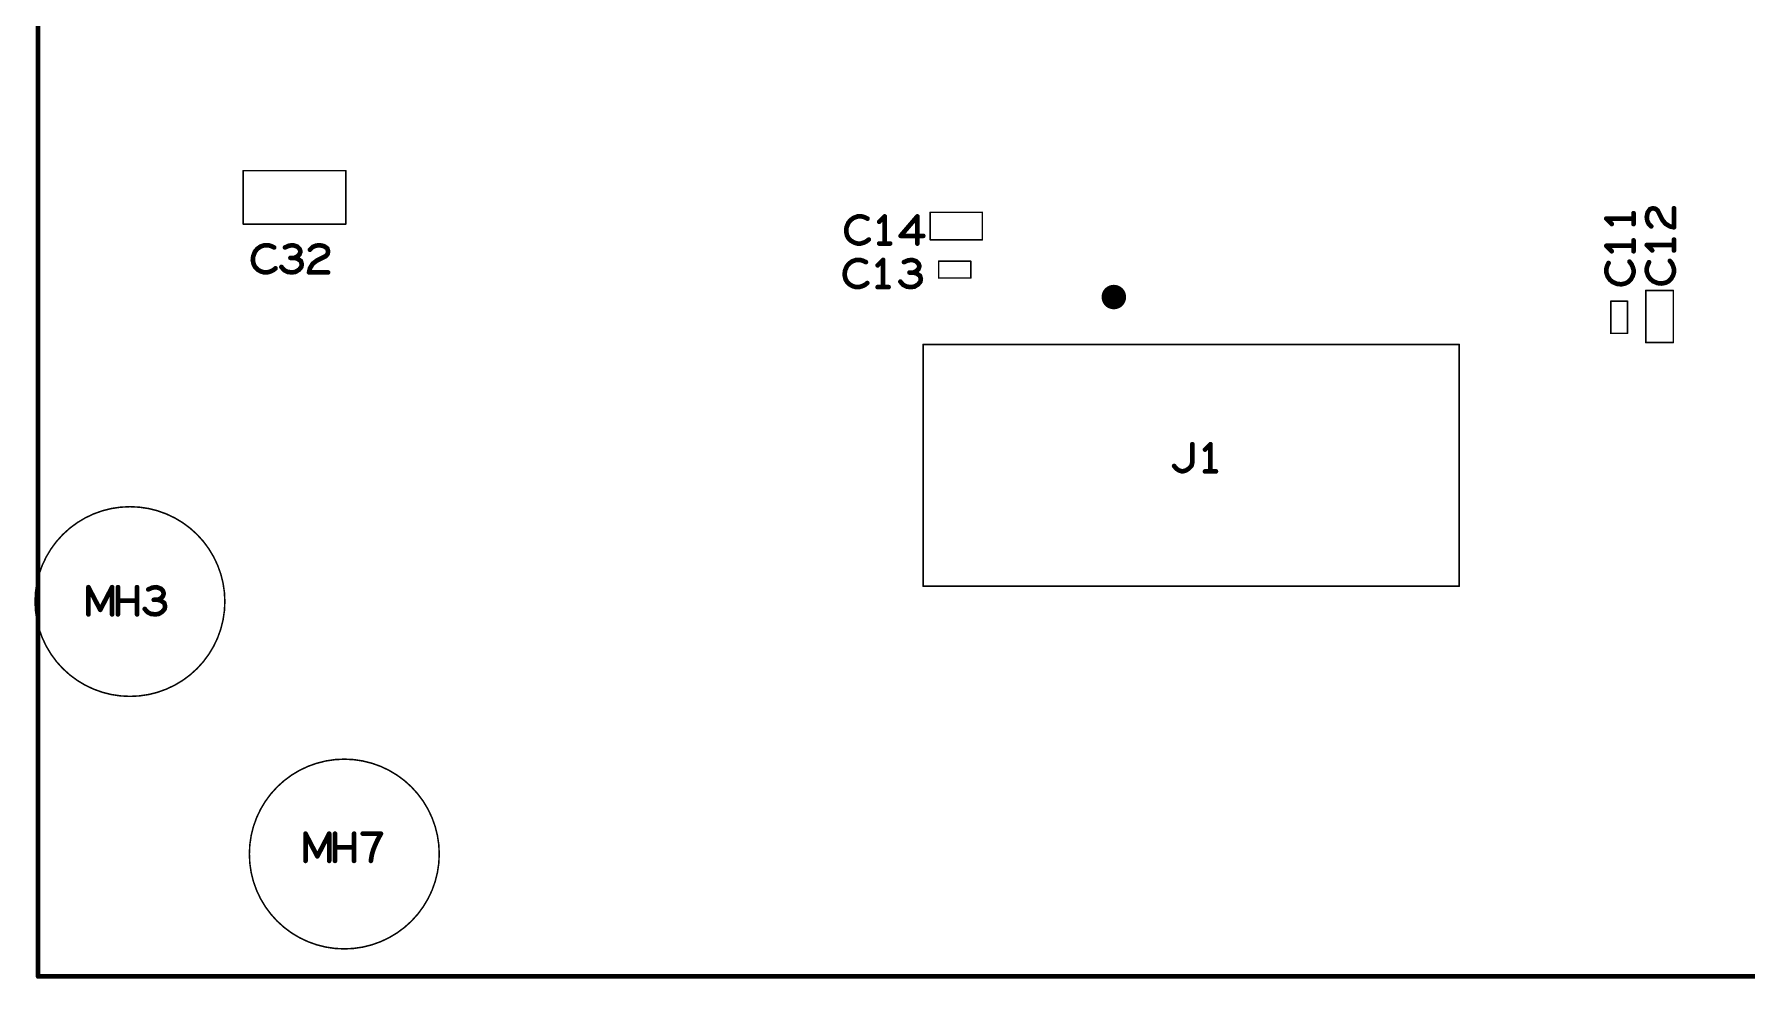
# Model space of a CAD drawing. Extents: x -1.14 to 4.53, y -2.04 to 6.
# Drawn here: x -0.005 to 2.197, y -0.367 to 0.848 of the extents above; entities that cross this region are included whole.
import ezdxf

# ---------------------------------------------------------------- set-up
doc = ezdxf.new("R2010")
doc.units = 0
doc.layers.get('0').update_dxf_attribs({"linetype": 'CONTINUOUS'})
doc.layers.add('ASPR', color=6, linetype='CONTINUOUS')
doc.layers.add('ASSE', color=1, linetype='CONTINUOUS')

# ---------------------------------------------------------------- blocks, each defined once
blk = doc.blocks.new('ROUND_1')
at = {"const_width": 0.003}
blk.add_lwpolyline([(-0.0015, 0, 1), (0.0015, 0, 1)], format="xyb", close=True, dxfattribs=at)
blk = doc.blocks.new('ROUND_64')
at = {"const_width": 0.000984}
blk.add_lwpolyline([(-0.0005, 0, 1), (0.0005, 0, 1)], format="xyb", close=True, dxfattribs=at)

msp = doc.modelspace()

# ---------------------------------------------------------------- linework, layer by layer
at = {"layer": 'ASPR', "const_width": 0.006}
for points in [[(0, 5.9941), (0, -0.3642)], [(0.0647, 0.1016), (0.0647, 0.1366)], [(0.0647, 0.1366), (0.0799, 0.1074)], [(0.0799, 0.1074), (0.0951, 0.1366)], [(0.0951, 0.1366), (0.0951, 0.1016)], [(0.1027, 0.1016), (0.1027, 0.1366)], [(0.1272, 0.1366), (0.1272, 0.1016)], [(0.147, 0.136), (0.1417, 0.1337)], [(0.1522, 0.1366), (0.147, 0.136)], [(0.1575, 0.1348), (0.1522, 0.1366)], [(0.1604, 0.1319), (0.1575, 0.1348)], [(0.1616, 0.1284), (0.1604, 0.1319)], [(0.1272, 0.1191), (0.1027, 0.1191)], [(0.1371, 0.1086), (0.1406, 0.1045)], [(0.154, 0.1203), (0.1487, 0.1203)], [(0.154, 0.1203), (0.1575, 0.122)], [(0.1581, 0.1191), (0.154, 0.1203)], [(0.1575, 0.122), (0.1604, 0.1249)], [(0.1622, 0.1162), (0.1581, 0.1191)], [(0.1598, 0.1051), (0.1627, 0.1086)], [(0.1604, 0.1249), (0.1616, 0.1284)], [(0.1633, 0.1121), (0.1622, 0.1162)], [(0.1627, 0.1086), (0.1633, 0.1121)], [(0.1406, 0.1045), (0.1452, 0.1022)], [(0.1452, 0.1022), (0.1505, 0.1016)], [(0.1505, 0.1016), (0.1552, 0.1022)], [(0.1552, 0.1022), (0.1598, 0.1051)], [(0.3438, -0.2155), (0.3438, -0.1805)], [(0.3438, -0.1805), (0.359, -0.2097)], [(0.359, -0.2097), (0.3742, -0.1805)], [(0.3742, -0.1805), (0.3742, -0.2155)], [(0.3817, -0.2155), (0.3817, -0.1805)], [(0.4062, -0.198), (0.3817, -0.198)], [(0.4062, -0.1805), (0.4062, -0.2155)], [(0.4407, -0.1805), (0.4173, -0.1805)], [(0.4308, -0.2015), (0.4331, -0.1957)], [(0.4331, -0.1957), (0.436, -0.1893)], [(0.436, -0.1893), (0.4407, -0.1805)], [(0.4278, -0.2155), (0.429, -0.2079)], [(0.429, -0.2079), (0.4308, -0.2015)], [(0, -0.3642), (4.5276, -0.3642)]]:
    msp.add_lwpolyline(points, dxfattribs=at)
at = {"layer": 'ASPR', "const_width": 0.00197}
for points in [[(-0.0039, 0.1181, 1), (0.2401, 0.1181, 1)], [(0.2716, -0.2067, 1), (0.5157, -0.2067, 1)]]:
    msp.add_lwpolyline(points, format="xyb", close=True, dxfattribs=at)
at = {"layer": 'ASSE'}
for points, const_width in [([(0, -0.3642), (0, 5.9941)], 0.006), ([(0.2637, 0.6724), (0.3955, 0.6724)], 0.00197), ([(0.2637, 0.6036), (0.2637, 0.6724)], 0.00197), ([(0.3955, 0.6724), (0.3955, 0.6036)], 0.00197), ([(1.0539, 0.6136), (1.0487, 0.6118)], 0.006), ([(1.0586, 0.6136), (1.0539, 0.6136)], 0.006), ([(1.0627, 0.6124), (1.0586, 0.6136)], 0.006), ([(1.0883, 0.6136), (1.0813, 0.6066)], 0.006), ([(1.0883, 0.5786), (1.0883, 0.6136)], 0.006), ([(1.1303, 0.6136), (1.1088, 0.5885)], 0.006), ([(1.1303, 0.5786), (1.1303, 0.6136)], 0.006), ([(1.1469, 0.5834), (1.1469, 0.6188)], 0.00197), ([(1.1469, 0.6188), (1.2138, 0.6188)], 0.00197), ([(1.2138, 0.6188), (1.2138, 0.5834)], 0.00197), ([(2.051, 0.6037), (2.051, 0.6177)], 0.006), ([(2.068, 0.6129), (2.0692, 0.6187)], 0.006), ([(2.0692, 0.6187), (2.0721, 0.6228)], 0.006), ([(2.0721, 0.6228), (2.0756, 0.624)], 0.006), ([(2.0756, 0.624), (2.0791, 0.6234)], 0.006), ([(2.0791, 0.6234), (2.082, 0.6211)], 0.006), ([(2.082, 0.6211), (2.0878, 0.6094)], 0.006), ([(2.103, 0.5995), (2.103, 0.624)], 0.006), ([(0.3955, 0.6036), (0.2637, 0.6036)], 0.00197), ([(1.0393, 0.5996), (1.0388, 0.5943)], 0.006), ([(1.0388, 0.5943), (1.0399, 0.5891)], 0.006), ([(1.0417, 0.6054), (1.0393, 0.5996)], 0.006), ([(1.0446, 0.6089), (1.0417, 0.6054)], 0.006), ([(1.0487, 0.6118), (1.0446, 0.6089)], 0.006), ([(1.0662, 0.6107), (1.0627, 0.6124)], 0.006), ([(2.051, 0.6107), (2.016, 0.6107)], 0.006), ([(2.016, 0.6107), (2.023, 0.6037)], 0.006), ([(2.0686, 0.6082), (2.068, 0.6129)], 0.006), ([(2.0703, 0.6042), (2.0686, 0.6082)], 0.006), ([(2.0738, 0.6007), (2.0703, 0.6042)], 0.006), ([(2.0878, 0.6094), (2.0919, 0.6042)], 0.006), ([(2.0919, 0.6042), (2.0977, 0.6007)], 0.006), ([(2.0977, 0.6007), (2.103, 0.5995)], 0.006), ([(0.2818, 0.5718), (0.2789, 0.5683)], 0.006), ([(0.2859, 0.5747), (0.2818, 0.5718)], 0.006), ([(0.2912, 0.5765), (0.2859, 0.5747)], 0.006), ([(0.2958, 0.5765), (0.2912, 0.5765)], 0.006), ([(0.2999, 0.5753), (0.2958, 0.5765)], 0.006), ([(0.3034, 0.5736), (0.2999, 0.5753)], 0.006), ([(0.3227, 0.5759), (0.3174, 0.5736)], 0.006), ([(0.3279, 0.5765), (0.3227, 0.5759)], 0.006), ([(0.3332, 0.5747), (0.3279, 0.5765)], 0.006), ([(0.3361, 0.5718), (0.3332, 0.5747)], 0.006), ([(0.3373, 0.5683), (0.3361, 0.5718)], 0.006), ([(0.3495, 0.5707), (0.353, 0.5742)], 0.006), ([(0.353, 0.5742), (0.3571, 0.5759)], 0.006), ([(0.3571, 0.5759), (0.3618, 0.5765)], 0.006), ([(0.3618, 0.5765), (0.3676, 0.5753)], 0.006), ([(0.3676, 0.5753), (0.3717, 0.5724)], 0.006), ([(0.3717, 0.5724), (0.3728, 0.5689)], 0.006), ([(1.0399, 0.5891), (1.0417, 0.5856)], 0.006), ([(1.0417, 0.5856), (1.0452, 0.5821)], 0.006), ([(1.0452, 0.5821), (1.0493, 0.5798)], 0.006), ([(1.0493, 0.5798), (1.0533, 0.5786)], 0.006), ([(1.0533, 0.5786), (1.0574, 0.5786)], 0.006), ([(1.0574, 0.5786), (1.0615, 0.5798)], 0.006), ([(1.0615, 0.5798), (1.065, 0.5815)], 0.006), ([(1.065, 0.5815), (1.0679, 0.5838)], 0.006), ([(1.0813, 0.5786), (1.0953, 0.5786)], 0.006), ([(1.1088, 0.5885), (1.1379, 0.5885)], 0.006), ([(1.2138, 0.5834), (1.1469, 0.5834)], 0.00197), ([(2.051, 0.5757), (2.016, 0.5757)], 0.006), ([(2.016, 0.5757), (2.023, 0.5687)], 0.006), ([(2.051, 0.5687), (2.051, 0.5827)], 0.006), ([(2.103, 0.5767), (2.068, 0.5767)], 0.006), ([(2.068, 0.5767), (2.075, 0.5697)], 0.006), ([(2.103, 0.5697), (2.103, 0.5837)], 0.006), ([(0.2766, 0.5625), (0.276, 0.5572)], 0.006), ([(0.276, 0.5572), (0.2772, 0.552)], 0.006), ([(0.2789, 0.5683), (0.2766, 0.5625)], 0.006), ([(0.2772, 0.552), (0.2789, 0.5485)], 0.006), ([(0.2789, 0.5485), (0.2824, 0.545)], 0.006), ([(0.3128, 0.5485), (0.3163, 0.5444)], 0.006), ([(0.3297, 0.5602), (0.3244, 0.5602)], 0.006), ([(0.3297, 0.5602), (0.3332, 0.5619)], 0.006), ([(0.3338, 0.559), (0.3297, 0.5602)], 0.006), ([(0.3332, 0.5619), (0.3361, 0.5648)], 0.006), ([(0.3378, 0.5561), (0.3338, 0.559)], 0.006), ([(0.3355, 0.545), (0.3384, 0.5485)], 0.006), ([(0.3361, 0.5648), (0.3373, 0.5683)], 0.006), ([(0.339, 0.552), (0.3378, 0.5561)], 0.006), ([(0.3384, 0.5485), (0.339, 0.552)], 0.006), ([(0.353, 0.5526), (0.3495, 0.5467)], 0.006), ([(0.3583, 0.5567), (0.353, 0.5526)], 0.006), ([(0.3699, 0.5625), (0.3583, 0.5567)], 0.006), ([(0.3723, 0.5654), (0.3699, 0.5625)], 0.006), ([(0.3728, 0.5689), (0.3723, 0.5654)], 0.006), ([(1.0397, 0.5494), (1.0373, 0.5436)], 0.006), ([(1.0426, 0.5529), (1.0397, 0.5494)], 0.006), ([(1.0467, 0.5558), (1.0426, 0.5529)], 0.006), ([(1.0519, 0.5576), (1.0467, 0.5558)], 0.006), ([(1.0566, 0.5576), (1.0519, 0.5576)], 0.006), ([(1.0607, 0.5564), (1.0566, 0.5576)], 0.006), ([(1.0642, 0.5547), (1.0607, 0.5564)], 0.006), ([(1.0863, 0.5576), (1.0793, 0.5506)], 0.006), ([(1.0863, 0.5226), (1.0863, 0.5576)], 0.006), ([(1.1184, 0.557), (1.1132, 0.5547)], 0.006), ([(1.1237, 0.5576), (1.1184, 0.557)], 0.006), ([(1.1289, 0.5558), (1.1237, 0.5576)], 0.006), ([(1.1318, 0.5529), (1.1289, 0.5558)], 0.006), ([(1.133, 0.5494), (1.1318, 0.5529)], 0.006), ([(1.1318, 0.5459), (1.133, 0.5494)], 0.006), ([(1.1577, 0.5343), (1.1577, 0.5559)], 0.00197), ([(1.1577, 0.5559), (1.199, 0.5559)], 0.00197), ([(1.199, 0.5559), (1.199, 0.5343)], 0.00197), ([(2.0172, 0.5501), (2.016, 0.546)], 0.006), ([(2.0189, 0.5536), (2.0172, 0.5501)], 0.006), ([(2.0481, 0.5524), (2.0458, 0.5553)], 0.006), ([(2.0498, 0.5489), (2.0481, 0.5524)], 0.006), ([(2.051, 0.5448), (2.0498, 0.5489)], 0.006), ([(2.0692, 0.5511), (2.068, 0.547)], 0.006), ([(2.0709, 0.5546), (2.0692, 0.5511)], 0.006), ([(2.1001, 0.5534), (2.0977, 0.5563)], 0.006), ([(2.1018, 0.5499), (2.1001, 0.5534)], 0.006), ([(2.103, 0.5458), (2.1018, 0.5499)], 0.006), ([(0.2824, 0.545), (0.2865, 0.5427)], 0.006), ([(0.2865, 0.5427), (0.2906, 0.5415)], 0.006), ([(0.2906, 0.5415), (0.2947, 0.5415)], 0.006), ([(0.2947, 0.5415), (0.2988, 0.5427)], 0.006), ([(0.2988, 0.5427), (0.3023, 0.5444)], 0.006), ([(0.3023, 0.5444), (0.3052, 0.5467)], 0.006), ([(0.3163, 0.5444), (0.3209, 0.5421)], 0.006), ([(0.3209, 0.5421), (0.3262, 0.5415)], 0.006), ([(0.3262, 0.5415), (0.3308, 0.5421)], 0.006), ([(0.3308, 0.5421), (0.3355, 0.545)], 0.006), ([(0.3495, 0.5467), (0.3483, 0.5415)], 0.006), ([(0.3483, 0.5415), (0.3728, 0.5415)], 0.006), ([(1.0373, 0.5436), (1.0368, 0.5383)], 0.006), ([(1.0368, 0.5383), (1.0379, 0.5331)], 0.006), ([(1.0379, 0.5331), (1.0397, 0.5296)], 0.006), ([(1.0397, 0.5296), (1.0432, 0.5261)], 0.006), ([(1.0432, 0.5261), (1.0473, 0.5238)], 0.006), ([(1.0595, 0.5238), (1.063, 0.5255)], 0.006), ([(1.063, 0.5255), (1.0659, 0.5278)], 0.006), ([(1.1085, 0.5296), (1.112, 0.5255)], 0.006), ([(1.112, 0.5255), (1.1167, 0.5232)], 0.006), ([(1.1254, 0.5413), (1.1202, 0.5413)], 0.006), ([(1.1254, 0.5413), (1.1289, 0.543)], 0.006), ([(1.1295, 0.5401), (1.1254, 0.5413)], 0.006), ([(1.1266, 0.5232), (1.1313, 0.5261)], 0.006), ([(1.1289, 0.543), (1.1318, 0.5459)], 0.006), ([(1.1336, 0.5372), (1.1295, 0.5401)], 0.006), ([(1.1313, 0.5261), (1.1342, 0.5296)], 0.006), ([(1.1348, 0.5331), (1.1336, 0.5372)], 0.006), ([(1.1342, 0.5296), (1.1348, 0.5331)], 0.006), ([(1.199, 0.5343), (1.1577, 0.5343)], 0.00197), ([(2.016, 0.546), (2.016, 0.5413)], 0.006), ([(2.016, 0.5413), (2.0178, 0.5361)], 0.006), ([(2.0178, 0.5361), (2.0207, 0.532)], 0.006), ([(2.0207, 0.532), (2.0242, 0.5291)], 0.006), ([(2.0242, 0.5291), (2.03, 0.5267)], 0.006), ([(2.03, 0.5267), (2.0353, 0.5262)], 0.006), ([(2.0353, 0.5262), (2.0405, 0.5273)], 0.006), ([(2.0405, 0.5273), (2.044, 0.5291)], 0.006), ([(2.044, 0.5291), (2.0475, 0.5326)], 0.006), ([(2.0475, 0.5326), (2.0498, 0.5367)], 0.006), ([(2.0498, 0.5367), (2.051, 0.5407)], 0.006), ([(2.051, 0.5407), (2.051, 0.5448)], 0.006), ([(2.068, 0.547), (2.068, 0.5423)], 0.006), ([(2.068, 0.5423), (2.0697, 0.5371)], 0.006), ([(2.0697, 0.5371), (2.0727, 0.533)], 0.006), ([(2.0727, 0.533), (2.0762, 0.5301)], 0.006), ([(2.0762, 0.5301), (2.082, 0.5277)], 0.006), ([(2.082, 0.5277), (2.0872, 0.5272)], 0.006), ([(2.0872, 0.5272), (2.0925, 0.5283)], 0.006), ([(2.0925, 0.5283), (2.096, 0.5301)], 0.006), ([(2.096, 0.5301), (2.0995, 0.5336)], 0.006), ([(2.0995, 0.5336), (2.1018, 0.5377)], 0.006), ([(2.1018, 0.5377), (2.103, 0.5417)], 0.006), ([(2.103, 0.5417), (2.103, 0.5458)], 0.006), ([(1.0473, 0.5238), (1.0513, 0.5226)], 0.006), ([(1.0513, 0.5226), (1.0554, 0.5226)], 0.006), ([(1.0554, 0.5226), (1.0595, 0.5238)], 0.006), ([(1.0793, 0.5226), (1.0933, 0.5226)], 0.006), ([(1.1167, 0.5232), (1.1219, 0.5226)], 0.006), ([(1.1219, 0.5226), (1.1266, 0.5232)], 0.006), ([(2.0668, 0.4513), (2.0668, 0.5182)], 0.00197), ([(2.0668, 0.5182), (2.1022, 0.5182)], 0.00197), ([(2.1022, 0.5182), (2.1022, 0.4513)], 0.00197), ([(2.0217, 0.4631), (2.0217, 0.5044)], 0.00197), ([(2.0217, 0.5044), (2.0433, 0.5044)], 0.00197), ([(2.0433, 0.5044), (2.0433, 0.4631)], 0.00197), ([(2.0433, 0.4631), (2.0217, 0.4631)], 0.00197), ([(1.1378, 0.4488), (1.8268, 0.4488)], 0.00197), ([(1.1378, 0.1378), (1.1378, 0.4488)], 0.00197), ([(1.8268, 0.4488), (1.8268, 0.1378)], 0.00197), ([(2.1022, 0.4513), (2.0668, 0.4513)], 0.00197), ([(1.4838, 0.2972), (1.4838, 0.3205)], 0.006), ([(1.5071, 0.3205), (1.5001, 0.3135)], 0.006), ([(1.5071, 0.2855), (1.5071, 0.3205)], 0.006), ([(1.4604, 0.2925), (1.4633, 0.289)], 0.006), ([(1.4633, 0.289), (1.4668, 0.2867)], 0.006), ([(1.4668, 0.2867), (1.4709, 0.2855)], 0.006), ([(1.4709, 0.2855), (1.4756, 0.2867)], 0.006), ([(1.4756, 0.2867), (1.4791, 0.289)], 0.006), ([(1.4791, 0.289), (1.4826, 0.2925)], 0.006), ([(1.4826, 0.2925), (1.4838, 0.2972)], 0.006), ([(1.5001, 0.2855), (1.5141, 0.2855)], 0.006), ([(1.8268, 0.1378), (1.1378, 0.1378)], 0.00197), ([(4.5276, -0.3642), (0, -0.3642)], 0.006)]:
    msp.add_lwpolyline(points, dxfattribs=dict(at, const_width=const_width))
at = {"layer": 'ASSE', "const_width": 0.0157}
msp.add_lwpolyline([(1.375, 0.5098, 1), (1.3908, 0.5098, 1)], format="xyb", close=True, dxfattribs=at)

# ---------------------------------------------------------------- block references
at = {"layer": 'ASPR'}
for p in [(0.0647, 0.1366), (0.0647, 0.1366), (0.0951, 0.1366), (0.0951, 0.1366), (0.1027, 0.1366), (0.1272, 0.1366), (0.1417, 0.1337), (0.147, 0.136), (0.147, 0.136), (0.1522, 0.1366), (0.1522, 0.1366), (0.1575, 0.1348), (0.1575, 0.1348), (0.1604, 0.1319), (0.1604, 0.1319), (0.0799, 0.1074), (0.0799, 0.1074), (0.1027, 0.1191), (0.1272, 0.1191), (0.1371, 0.1086), (0.1487, 0.1203), (0.154, 0.1203), (0.154, 0.1203), (0.154, 0.1203), (0.1575, 0.122), (0.1575, 0.122), (0.1581, 0.1191), (0.1581, 0.1191), (0.1604, 0.1249), (0.1604, 0.1249), (0.1616, 0.1284), (0.1616, 0.1284), (0.1622, 0.1162), (0.1622, 0.1162), (0.1627, 0.1086), (0.1627, 0.1086), (0.1633, 0.1121), (0.1633, 0.1121), (0.0647, 0.1016), (0.0951, 0.1016), (0.1027, 0.1016), (0.1272, 0.1016), (0.1406, 0.1045), (0.1406, 0.1045), (0.1452, 0.1022), (0.1452, 0.1022), (0.1505, 0.1016), (0.1505, 0.1016), (0.1552, 0.1022), (0.1552, 0.1022), (0.1598, 0.1051), (0.1598, 0.1051), (0.3438, -0.1805), (0.3438, -0.1805), (0.3742, -0.1805), (0.3742, -0.1805), (0.3817, -0.1805), (0.3817, -0.198), (0.4062, -0.1805), (0.4062, -0.198), (0.4173, -0.1805), (0.4331, -0.1957), (0.4331, -0.1957), (0.436, -0.1893), (0.436, -0.1893), (0.4407, -0.1805), (0.4407, -0.1805), (0.3438, -0.2155), (0.359, -0.2097), (0.359, -0.2097), (0.3742, -0.2155), (0.3817, -0.2155), (0.4062, -0.2155), (0.4278, -0.2155), (0.429, -0.2079), (0.429, -0.2079), (0.4308, -0.2015), (0.4308, -0.2015), (0, -0.3642), (0, -0.3642)]:
    msp.add_blockref('ROUND_1', p, dxfattribs=at)
at = {"layer": 'ASSE'}
for name, p in [('ROUND_64', (0.2637, 0.6724)), ('ROUND_64', (0.2637, 0.6724)), ('ROUND_64', (0.3955, 0.6724)), ('ROUND_64', (0.3955, 0.6724)), ('ROUND_1', (1.0539, 0.6136)), ('ROUND_1', (1.0539, 0.6136)), ('ROUND_1', (1.0586, 0.6136)), ('ROUND_1', (1.0586, 0.6136)), ('ROUND_1', (1.0883, 0.6136)), ('ROUND_1', (1.0883, 0.6136)), ('ROUND_1', (1.1303, 0.6136)), ('ROUND_1', (1.1303, 0.6136)), ('ROUND_64', (1.1469, 0.6188)), ('ROUND_64', (1.1469, 0.6188)), ('ROUND_64', (1.2138, 0.6188)), ('ROUND_64', (1.2138, 0.6188)), ('ROUND_1', (2.051, 0.6177)), ('ROUND_1', (2.0692, 0.6187)), ('ROUND_1', (2.0692, 0.6187)), ('ROUND_1', (2.0721, 0.6228)), ('ROUND_1', (2.0721, 0.6228)), ('ROUND_1', (2.0756, 0.624)), ('ROUND_1', (2.0756, 0.624)), ('ROUND_1', (2.0791, 0.6234)), ('ROUND_1', (2.0791, 0.6234)), ('ROUND_1', (2.082, 0.6211)), ('ROUND_1', (2.082, 0.6211)), ('ROUND_1', (2.103, 0.624)), ('ROUND_64', (0.2637, 0.6036)), ('ROUND_64', (0.2637, 0.6036)), ('ROUND_64', (0.3955, 0.6036)), ('ROUND_64', (0.3955, 0.6036)), ('ROUND_1', (1.0388, 0.5943)), ('ROUND_1', (1.0388, 0.5943)), ('ROUND_1', (1.0393, 0.5996)), ('ROUND_1', (1.0393, 0.5996)), ('ROUND_1', (1.0417, 0.6054)), ('ROUND_1', (1.0417, 0.6054)), ('ROUND_1', (1.0446, 0.6089)), ('ROUND_1', (1.0446, 0.6089)), ('ROUND_1', (1.0487, 0.6118)), ('ROUND_1', (1.0487, 0.6118)), ('ROUND_1', (1.0627, 0.6124)), ('ROUND_1', (1.0627, 0.6124)), ('ROUND_1', (1.0662, 0.6107)), ('ROUND_1', (1.0813, 0.6066)), ('ROUND_1', (2.016, 0.6107)), ('ROUND_1', (2.016, 0.6107)), ('ROUND_1', (2.023, 0.6037)), ('ROUND_1', (2.051, 0.6107)), ('ROUND_1', (2.051, 0.6037)), ('ROUND_1', (2.068, 0.6129)), ('ROUND_1', (2.068, 0.6129)), ('ROUND_1', (2.0686, 0.6082)), ('ROUND_1', (2.0686, 0.6082)), ('ROUND_1', (2.0703, 0.6042)), ('ROUND_1', (2.0703, 0.6042)), ('ROUND_1', (2.0738, 0.6007)), ('ROUND_1', (2.0878, 0.6094)), ('ROUND_1', (2.0878, 0.6094)), ('ROUND_1', (2.0919, 0.6042)), ('ROUND_1', (2.0919, 0.6042)), ('ROUND_1', (2.0977, 0.6007)), ('ROUND_1', (2.0977, 0.6007)), ('ROUND_1', (2.103, 0.5995)), ('ROUND_1', (2.103, 0.5995)), ('ROUND_1', (0.2818, 0.5718)), ('ROUND_1', (0.2818, 0.5718)), ('ROUND_1', (0.2859, 0.5747)), ('ROUND_1', (0.2859, 0.5747)), ('ROUND_1', (0.2912, 0.5765)), ('ROUND_1', (0.2912, 0.5765)), ('ROUND_1', (0.2958, 0.5765)), ('ROUND_1', (0.2958, 0.5765)), ('ROUND_1', (0.2999, 0.5753)), ('ROUND_1', (0.2999, 0.5753)), ('ROUND_1', (0.3034, 0.5736)), ('ROUND_1', (0.3174, 0.5736)), ('ROUND_1', (0.3227, 0.5759)), ('ROUND_1', (0.3227, 0.5759)), ('ROUND_1', (0.3279, 0.5765)), ('ROUND_1', (0.3279, 0.5765)), ('ROUND_1', (0.3332, 0.5747)), ('ROUND_1', (0.3332, 0.5747)), ('ROUND_1', (0.3361, 0.5718)), ('ROUND_1', (0.3361, 0.5718)), ('ROUND_1', (0.3495, 0.5707)), ('ROUND_1', (0.353, 0.5742)), ('ROUND_1', (0.353, 0.5742)), ('ROUND_1', (0.3571, 0.5759)), ('ROUND_1', (0.3571, 0.5759)), ('ROUND_1', (0.3618, 0.5765)), ('ROUND_1', (0.3618, 0.5765)), ('ROUND_1', (0.3676, 0.5753)), ('ROUND_1', (0.3676, 0.5753)), ('ROUND_1', (0.3717, 0.5724)), ('ROUND_1', (0.3717, 0.5724)), ('ROUND_1', (1.0399, 0.5891)), ('ROUND_1', (1.0399, 0.5891)), ('ROUND_1', (1.0417, 0.5856)), ('ROUND_1', (1.0417, 0.5856)), ('ROUND_1', (1.0452, 0.5821)), ('ROUND_1', (1.0452, 0.5821)), ('ROUND_1', (1.0493, 0.5798)), ('ROUND_1', (1.0493, 0.5798)), ('ROUND_1', (1.0533, 0.5786)), ('ROUND_1', (1.0533, 0.5786)), ('ROUND_1', (1.0574, 0.5786)), ('ROUND_1', (1.0574, 0.5786)), ('ROUND_1', (1.0615, 0.5798)), ('ROUND_1', (1.0615, 0.5798)), ('ROUND_1', (1.065, 0.5815)), ('ROUND_1', (1.065, 0.5815)), ('ROUND_1', (1.0679, 0.5838)), ('ROUND_1', (1.0813, 0.5786)), ('ROUND_1', (1.0883, 0.5786)), ('ROUND_1', (1.0953, 0.5786)), ('ROUND_1', (1.1088, 0.5885)), ('ROUND_1', (1.1088, 0.5885)), ('ROUND_1', (1.1303, 0.5786)), ('ROUND_1', (1.1379, 0.5885)), ('ROUND_64', (1.1469, 0.5834)), ('ROUND_64', (1.1469, 0.5834)), ('ROUND_64', (1.2138, 0.5834)), ('ROUND_64', (1.2138, 0.5834)), ('ROUND_1', (2.016, 0.5757)), ('ROUND_1', (2.016, 0.5757)), ('ROUND_1', (2.051, 0.5827)), ('ROUND_1', (2.051, 0.5757)), ('ROUND_1', (2.068, 0.5767)), ('ROUND_1', (2.068, 0.5767)), ('ROUND_1', (2.075, 0.5697)), ('ROUND_1', (2.103, 0.5837)), ('ROUND_1', (2.103, 0.5767)), ('ROUND_1', (2.103, 0.5697)), ('ROUND_1', (0.276, 0.5572)), ('ROUND_1', (0.276, 0.5572)), ('ROUND_1', (0.2766, 0.5625)), ('ROUND_1', (0.2766, 0.5625)), ('ROUND_1', (0.2772, 0.552)), ('ROUND_1', (0.2772, 0.552)), ('ROUND_1', (0.2789, 0.5683)), ('ROUND_1', (0.2789, 0.5683)), ('ROUND_1', (0.2789, 0.5485)), ('ROUND_1', (0.2789, 0.5485)), ('ROUND_1', (0.3128, 0.5485)), ('ROUND_1', (0.3244, 0.5602)), ('ROUND_1', (0.3297, 0.5602)), ('ROUND_1', (0.3297, 0.5602)), ('ROUND_1', (0.3297, 0.5602)), ('ROUND_1', (0.3332, 0.5619)), ('ROUND_1', (0.3332, 0.5619)), ('ROUND_1', (0.3338, 0.559)), ('ROUND_1', (0.3338, 0.559)), ('ROUND_1', (0.3361, 0.5648)), ('ROUND_1', (0.3361, 0.5648)), ('ROUND_1', (0.3373, 0.5683)), ('ROUND_1', (0.3373, 0.5683)), ('ROUND_1', (0.3378, 0.5561)), ('ROUND_1', (0.3378, 0.5561)), ('ROUND_1', (0.3384, 0.5485)), ('ROUND_1', (0.3384, 0.5485)), ('ROUND_1', (0.339, 0.552)), ('ROUND_1', (0.339, 0.552)), ('ROUND_1', (0.353, 0.5526)), ('ROUND_1', (0.353, 0.5526)), ('ROUND_1', (0.3583, 0.5567)), ('ROUND_1', (0.3583, 0.5567)), ('ROUND_1', (0.3699, 0.5625)), ('ROUND_1', (0.3699, 0.5625)), ('ROUND_1', (0.3723, 0.5654)), ('ROUND_1', (0.3723, 0.5654)), ('ROUND_1', (0.3728, 0.5689)), ('ROUND_1', (0.3728, 0.5689)), ('ROUND_1', (1.0397, 0.5494)), ('ROUND_1', (1.0397, 0.5494)), ('ROUND_1', (1.0426, 0.5529)), ('ROUND_1', (1.0426, 0.5529)), ('ROUND_1', (1.0467, 0.5558)), ('ROUND_1', (1.0467, 0.5558)), ('ROUND_1', (1.0519, 0.5576)), ('ROUND_1', (1.0519, 0.5576)), ('ROUND_1', (1.0566, 0.5576)), ('ROUND_1', (1.0566, 0.5576)), ('ROUND_1', (1.0607, 0.5564)), ('ROUND_1', (1.0607, 0.5564)), ('ROUND_1', (1.0642, 0.5547)), ('ROUND_1', (1.0793, 0.5506)), ('ROUND_1', (1.0863, 0.5576)), ('ROUND_1', (1.0863, 0.5576)), ('ROUND_1', (1.1132, 0.5547)), ('ROUND_1', (1.1184, 0.557)), ('ROUND_1', (1.1184, 0.557)), ('ROUND_1', (1.1237, 0.5576)), ('ROUND_1', (1.1237, 0.5576)), ('ROUND_1', (1.1289, 0.5558)), ('ROUND_1', (1.1289, 0.5558)), ('ROUND_1', (1.1318, 0.5529)), ('ROUND_1', (1.1318, 0.5529)), ('ROUND_1', (1.133, 0.5494)), ('ROUND_1', (1.133, 0.5494)), ('ROUND_64', (1.1577, 0.5559)), ('ROUND_64', (1.1577, 0.5559)), ('ROUND_64', (1.199, 0.5559)), ('ROUND_64', (1.199, 0.5559)), ('ROUND_1', (2.0172, 0.5501)), ('ROUND_1', (2.0172, 0.5501)), ('ROUND_1', (2.0189, 0.5536)), ('ROUND_1', (2.023, 0.5687)), ('ROUND_1', (2.0458, 0.5553)), ('ROUND_1', (2.0481, 0.5524)), ('ROUND_1', (2.0481, 0.5524)), ('ROUND_1', (2.0498, 0.5489)), ('ROUND_1', (2.0498, 0.5489)), ('ROUND_1', (2.051, 0.5687)), ('ROUND_1', (2.0692, 0.5511)), ('ROUND_1', (2.0692, 0.5511)), ('ROUND_1', (2.0709, 0.5546)), ('ROUND_1', (2.0977, 0.5563)), ('ROUND_1', (2.1001, 0.5534)), ('ROUND_1', (2.1001, 0.5534)), ('ROUND_1', (2.1018, 0.5499)), ('ROUND_1', (2.1018, 0.5499)), ('ROUND_1', (0.2824, 0.545)), ('ROUND_1', (0.2824, 0.545)), ('ROUND_1', (0.2865, 0.5427)), ('ROUND_1', (0.2865, 0.5427)), ('ROUND_1', (0.2906, 0.5415)), ('ROUND_1', (0.2906, 0.5415)), ('ROUND_1', (0.2947, 0.5415)), ('ROUND_1', (0.2947, 0.5415)), ('ROUND_1', (0.2988, 0.5427)), ('ROUND_1', (0.2988, 0.5427)), ('ROUND_1', (0.3023, 0.5444)), ('ROUND_1', (0.3023, 0.5444)), ('ROUND_1', (0.3052, 0.5467)), ('ROUND_1', (0.3163, 0.5444)), ('ROUND_1', (0.3163, 0.5444)), ('ROUND_1', (0.3209, 0.5421)), ('ROUND_1', (0.3209, 0.5421)), ('ROUND_1', (0.3262, 0.5415)), ('ROUND_1', (0.3262, 0.5415)), ('ROUND_1', (0.3308, 0.5421)), ('ROUND_1', (0.3308, 0.5421)), ('ROUND_1', (0.3355, 0.545)), ('ROUND_1', (0.3355, 0.545)), ('ROUND_1', (0.3483, 0.5415)), ('ROUND_1', (0.3483, 0.5415)), ('ROUND_1', (0.3495, 0.5467)), ('ROUND_1', (0.3495, 0.5467)), ('ROUND_1', (0.3728, 0.5415)), ('ROUND_1', (1.0368, 0.5383)), ('ROUND_1', (1.0368, 0.5383)), ('ROUND_1', (1.0373, 0.5436)), ('ROUND_1', (1.0373, 0.5436)), ('ROUND_1', (1.0379, 0.5331)), ('ROUND_1', (1.0379, 0.5331)), ('ROUND_1', (1.0397, 0.5296)), ('ROUND_1', (1.0397, 0.5296)), ('ROUND_1', (1.0432, 0.5261)), ('ROUND_1', (1.0432, 0.5261)), ('ROUND_1', (1.063, 0.5255)), ('ROUND_1', (1.063, 0.5255)), ('ROUND_1', (1.0659, 0.5278)), ('ROUND_1', (1.1085, 0.5296)), ('ROUND_1', (1.112, 0.5255)), ('ROUND_1', (1.112, 0.5255)), ('ROUND_1', (1.1202, 0.5413)), ('ROUND_1', (1.1254, 0.5413)), ('ROUND_1', (1.1254, 0.5413)), ('ROUND_1', (1.1254, 0.5413)), ('ROUND_1', (1.1289, 0.543)), ('ROUND_1', (1.1289, 0.543)), ('ROUND_1', (1.1295, 0.5401)), ('ROUND_1', (1.1295, 0.5401)), ('ROUND_1', (1.1313, 0.5261)), ('ROUND_1', (1.1313, 0.5261)), ('ROUND_1', (1.1318, 0.5459)), ('ROUND_1', (1.1318, 0.5459)), ('ROUND_1', (1.1336, 0.5372)), ('ROUND_1', (1.1336, 0.5372)), ('ROUND_1', (1.1342, 0.5296)), ('ROUND_1', (1.1342, 0.5296)), ('ROUND_1', (1.1348, 0.5331)), ('ROUND_1', (1.1348, 0.5331)), ('ROUND_64', (1.1577, 0.5343)), ('ROUND_64', (1.1577, 0.5343)), ('ROUND_64', (1.199, 0.5343)), ('ROUND_64', (1.199, 0.5343)), ('ROUND_1', (2.016, 0.546)), ('ROUND_1', (2.016, 0.546)), ('ROUND_1', (2.016, 0.5413)), ('ROUND_1', (2.016, 0.5413)), ('ROUND_1', (2.0178, 0.5361)), ('ROUND_1', (2.0178, 0.5361)), ('ROUND_1', (2.0207, 0.532)), ('ROUND_1', (2.0207, 0.532)), ('ROUND_1', (2.0242, 0.5291)), ('ROUND_1', (2.0242, 0.5291)), ('ROUND_1', (2.03, 0.5267)), ('ROUND_1', (2.03, 0.5267)), ('ROUND_1', (2.0353, 0.5262)), ('ROUND_1', (2.0353, 0.5262)), ('ROUND_1', (2.0405, 0.5273)), ('ROUND_1', (2.0405, 0.5273)), ('ROUND_1', (2.044, 0.5291)), ('ROUND_1', (2.044, 0.5291)), ('ROUND_1', (2.0475, 0.5326)), ('ROUND_1', (2.0475, 0.5326)), ('ROUND_1', (2.0498, 0.5367)), ('ROUND_1', (2.0498, 0.5367)), ('ROUND_1', (2.051, 0.5448)), ('ROUND_1', (2.051, 0.5448)), ('ROUND_1', (2.051, 0.5407)), ('ROUND_1', (2.051, 0.5407)), ('ROUND_1', (2.068, 0.547)), ('ROUND_1', (2.068, 0.547)), ('ROUND_1', (2.068, 0.5423)), ('ROUND_1', (2.068, 0.5423)), ('ROUND_1', (2.0697, 0.5371)), ('ROUND_1', (2.0697, 0.5371)), ('ROUND_1', (2.0727, 0.533)), ('ROUND_1', (2.0727, 0.533)), ('ROUND_1', (2.0762, 0.5301)), ('ROUND_1', (2.0762, 0.5301)), ('ROUND_1', (2.082, 0.5277)), ('ROUND_1', (2.082, 0.5277)), ('ROUND_1', (2.0872, 0.5272)), ('ROUND_1', (2.0872, 0.5272)), ('ROUND_1', (2.0925, 0.5283)), ('ROUND_1', (2.0925, 0.5283)), ('ROUND_1', (2.096, 0.5301)), ('ROUND_1', (2.096, 0.5301)), ('ROUND_1', (2.0995, 0.5336)), ('ROUND_1', (2.0995, 0.5336)), ('ROUND_1', (2.1018, 0.5377)), ('ROUND_1', (2.1018, 0.5377)), ('ROUND_1', (2.103, 0.5458)), ('ROUND_1', (2.103, 0.5458)), ('ROUND_1', (2.103, 0.5417)), ('ROUND_1', (2.103, 0.5417)), ('ROUND_1', (1.0473, 0.5238)), ('ROUND_1', (1.0473, 0.5238)), ('ROUND_1', (1.0513, 0.5226)), ('ROUND_1', (1.0513, 0.5226)), ('ROUND_1', (1.0554, 0.5226)), ('ROUND_1', (1.0554, 0.5226)), ('ROUND_1', (1.0595, 0.5238)), ('ROUND_1', (1.0595, 0.5238)), ('ROUND_1', (1.0793, 0.5226)), ('ROUND_1', (1.0863, 0.5226)), ('ROUND_1', (1.0933, 0.5226)), ('ROUND_1', (1.1167, 0.5232)), ('ROUND_1', (1.1167, 0.5232)), ('ROUND_1', (1.1219, 0.5226)), ('ROUND_1', (1.1219, 0.5226)), ('ROUND_1', (1.1266, 0.5232)), ('ROUND_1', (1.1266, 0.5232)), ('ROUND_64', (2.0668, 0.5182)), ('ROUND_64', (2.0668, 0.5182)), ('ROUND_64', (2.1022, 0.5182)), ('ROUND_64', (2.1022, 0.5182)), ('ROUND_64', (2.0217, 0.5044)), ('ROUND_64', (2.0217, 0.5044)), ('ROUND_64', (2.0433, 0.5044)), ('ROUND_64', (2.0433, 0.5044)), ('ROUND_64', (2.0217, 0.4631)), ('ROUND_64', (2.0217, 0.4631)), ('ROUND_64', (2.0433, 0.4631)), ('ROUND_64', (2.0433, 0.4631)), ('ROUND_64', (1.1378, 0.4488)), ('ROUND_64', (1.1378, 0.4488)), ('ROUND_64', (1.8268, 0.4488)), ('ROUND_64', (1.8268, 0.4488)), ('ROUND_64', (2.0668, 0.4513)), ('ROUND_64', (2.0668, 0.4513)), ('ROUND_64', (2.1022, 0.4513)), ('ROUND_64', (2.1022, 0.4513)), ('ROUND_1', (1.4838, 0.3205)), ('ROUND_1', (1.5001, 0.3135)), ('ROUND_1', (1.5071, 0.3205)), ('ROUND_1', (1.5071, 0.3205)), ('ROUND_1', (1.4604, 0.2925)), ('ROUND_1', (1.4633, 0.289)), ('ROUND_1', (1.4633, 0.289)), ('ROUND_1', (1.4668, 0.2867)), ('ROUND_1', (1.4668, 0.2867)), ('ROUND_1', (1.4709, 0.2855)), ('ROUND_1', (1.4709, 0.2855)), ('ROUND_1', (1.4756, 0.2867)), ('ROUND_1', (1.4756, 0.2867)), ('ROUND_1', (1.4791, 0.289)), ('ROUND_1', (1.4791, 0.289)), ('ROUND_1', (1.4826, 0.2925)), ('ROUND_1', (1.4826, 0.2925)), ('ROUND_1', (1.4838, 0.2972)), ('ROUND_1', (1.4838, 0.2972)), ('ROUND_1', (1.5001, 0.2855)), ('ROUND_1', (1.5071, 0.2855)), ('ROUND_1', (1.5141, 0.2855)), ('ROUND_64', (1.1378, 0.1378)), ('ROUND_64', (1.1378, 0.1378)), ('ROUND_64', (1.8268, 0.1378)), ('ROUND_64', (1.8268, 0.1378)), ('ROUND_1', (0, -0.3642)), ('ROUND_1', (0, -0.3642))]:
    msp.add_blockref(name, p, dxfattribs=at)

doc.saveas('drawing.dxf')
